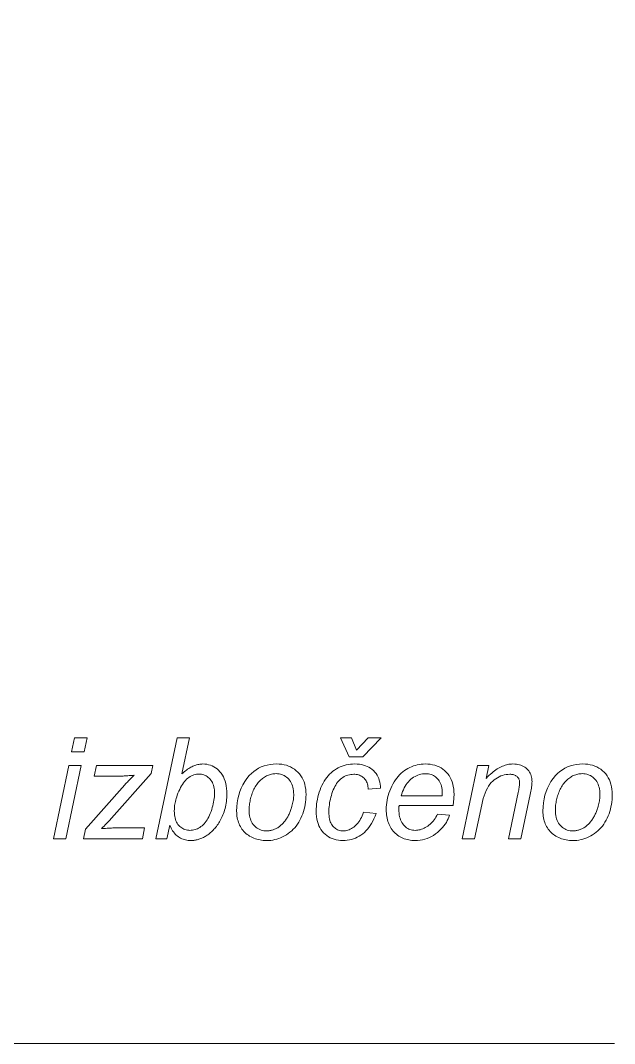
# Model space of a CAD drawing. Extents: x 0 to 420, y 0 to 594.
# Drawn here: x 227.9 to 245.53, y 208.1 to 238.45 of the extents above; entities that cross this region are included whole.
import ezdxf

# ---------------------------------------------------------------- set-up
doc = ezdxf.new("R2010")
doc.units = 0

msp = doc.modelspace()

# ---------------------------------------------------------------- linework, layer by layer
at = {"lineweight": 13}
msp.add_lwpolyline([(166.059, 270.062), (183.824, 208.099), (245.534, 208.099)], dxfattribs=at)
for points in [[(229.423, 216.75), (229.511, 217.169), (229.879, 217.169), (229.791, 216.75)], [(231.924, 214.169), (232.55, 217.169), (232.92, 217.169), (232.697, 216.097), (232.732, 216.128), (232.766, 216.158), (232.8, 216.185), (232.833, 216.211), (232.865, 216.235), (232.897, 216.257), (232.928, 216.277), (232.958, 216.295), (232.988, 216.311), (233.017, 216.325), (233.045, 216.338), (233.074, 216.349), (233.104, 216.359), (233.133, 216.368), (233.163, 216.375), (233.193, 216.381), (233.223, 216.386), (233.254, 216.389), (233.284, 216.391), (233.315, 216.392), (233.375, 216.389), (233.433, 216.383), (233.489, 216.371), (233.543, 216.355), (233.595, 216.335), (233.645, 216.31), (233.693, 216.28), (233.738, 216.246), (233.782, 216.208), (233.824, 216.164), (233.863, 216.117), (233.897, 216.065), (233.928, 216.01), (233.954, 215.95), (233.977, 215.886), (233.995, 215.817), (234.009, 215.745), (234.019, 215.669), (234.025, 215.588), (234.027, 215.503), (234.027, 215.446), (234.024, 215.39), (234.02, 215.335), (234.014, 215.281), (234.007, 215.227), (233.998, 215.175), (233.987, 215.124), (233.975, 215.073), (233.961, 215.024), (233.946, 214.976), (233.929, 214.928), (233.911, 214.883), (233.893, 214.839), (233.874, 214.796), (233.854, 214.755), (233.833, 214.716), (233.812, 214.678), (233.79, 214.642), (233.767, 214.607), (233.743, 214.573), (233.719, 214.542), (233.694, 214.511), (233.67, 214.482), (233.645, 214.454), (233.62, 214.427), (233.595, 214.402), (233.57, 214.378), (233.545, 214.355), (233.519, 214.334), (233.493, 214.314), (233.468, 214.295), (233.442, 214.277), (233.415, 214.26), (233.389, 214.244), (233.363, 214.229), (233.336, 214.215), (233.31, 214.202), (233.283, 214.189), (233.256, 214.178), (233.229, 214.168), (233.202, 214.159), (233.176, 214.151), (233.149, 214.144), (233.123, 214.137), (233.097, 214.132), (233.071, 214.128), (233.045, 214.124), (233.02, 214.122), (232.995, 214.121), (232.969, 214.12), (232.927, 214.121), (232.886, 214.125), (232.845, 214.13), (232.806, 214.138), (232.767, 214.149), (232.73, 214.161), (232.694, 214.176), (232.658, 214.193), (232.624, 214.212), (232.591, 214.234), (232.559, 214.258), (232.528, 214.284), (232.499, 214.313), (232.471, 214.344), (232.445, 214.377), (232.42, 214.413), (232.397, 214.451), (232.375, 214.492), (232.354, 214.535), (232.335, 214.581), (232.249, 214.169)], [(238.605, 217.169), (238.063, 216.606), (237.654, 216.606), (237.402, 217.169), (237.725, 217.169), (237.881, 216.805), (238.221, 217.169)], [(228.883, 214.169), (229.337, 216.343), (229.708, 216.343), (229.253, 214.169)], [(229.771, 214.169), (229.83, 214.456), (230.999, 215.772), (231.024, 215.799), (231.05, 215.828), (231.076, 215.856), (231.103, 215.885), (231.131, 215.913), (231.159, 215.942), (231.188, 215.971), (231.217, 216.001), (231.247, 216.03), (231.277, 216.06), (231.226, 216.055), (231.178, 216.051), (231.132, 216.047), (231.09, 216.043), (231.05, 216.04), (231.014, 216.038), (230.981, 216.036), (230.95, 216.035), (230.923, 216.034), (230.899, 216.034), (230.09, 216.034), (230.156, 216.343), (231.836, 216.343), (231.787, 216.109), (230.608, 214.785), (230.587, 214.762), (230.564, 214.737), (230.539, 214.71), (230.512, 214.682), (230.483, 214.652), (230.452, 214.62), (230.419, 214.587), (230.385, 214.551), (230.348, 214.515), (230.309, 214.476), (230.369, 214.48), (230.425, 214.483), (230.477, 214.486), (230.525, 214.488), (230.57, 214.49), (230.61, 214.492), (230.647, 214.493), (230.679, 214.494), (230.708, 214.494), (230.733, 214.495), (231.588, 214.495), (231.521, 214.169)], [(232.472, 215.061), (232.47, 214.992), (232.471, 214.938), (232.475, 214.886), (232.482, 214.837), (232.491, 214.791), (232.503, 214.747), (232.518, 214.706), (232.535, 214.667), (232.555, 214.632), (232.578, 214.599), (232.603, 214.568), (232.63, 214.541), (232.659, 214.516), (232.689, 214.494), (232.72, 214.475), (232.753, 214.459), (232.786, 214.446), (232.822, 214.436), (232.858, 214.429), (232.896, 214.424), (232.935, 214.423), (232.973, 214.424), (233.011, 214.428), (233.048, 214.435), (233.085, 214.445), (233.121, 214.457), (233.157, 214.472), (233.191, 214.49), (233.225, 214.51), (233.259, 214.533), (233.292, 214.559), (233.324, 214.588), (233.355, 214.62), (233.384, 214.654), (233.413, 214.692), (233.44, 214.733), (233.466, 214.777), (233.491, 214.824), (233.515, 214.874), (233.537, 214.928), (233.559, 214.984), (233.579, 215.041), (233.596, 215.097), (233.612, 215.153), (233.626, 215.207), (233.637, 215.261), (233.647, 215.314), (233.654, 215.366), (233.659, 215.417), (233.662, 215.467), (233.663, 215.516), (233.662, 215.569), (233.658, 215.621), (233.651, 215.669), (233.642, 215.715), (233.63, 215.759), (233.616, 215.801), (233.599, 215.84), (233.579, 215.876), (233.556, 215.91), (233.531, 215.941), (233.504, 215.97), (233.476, 215.996), (233.446, 216.019), (233.416, 216.038), (233.384, 216.055), (233.35, 216.069), (233.316, 216.079), (233.28, 216.087), (233.243, 216.091), (233.205, 216.093), (233.165, 216.091), (233.126, 216.087), (233.087, 216.079), (233.05, 216.068), (233.012, 216.054), (232.976, 216.037), (232.94, 216.017), (232.905, 215.994), (232.87, 215.968), (232.836, 215.938), (232.803, 215.906), (232.772, 215.87), (232.741, 215.831), (232.711, 215.788), (232.682, 215.742), (232.655, 215.693), (232.629, 215.64), (232.603, 215.584), (232.579, 215.525), (232.556, 215.463), (232.54, 215.415), (232.526, 215.37), (232.513, 215.326), (232.502, 215.283), (232.493, 215.243), (232.486, 215.203), (232.48, 215.165), (232.476, 215.129), (232.473, 215.095)], [(234.32, 214.994), (234.324, 215.119), (234.335, 215.24), (234.354, 215.356), (234.38, 215.468), (234.414, 215.576), (234.455, 215.679), (234.504, 215.778), (234.56, 215.872), (234.623, 215.962), (234.695, 216.048), (234.758, 216.113), (234.826, 216.172), (234.897, 216.223), (234.973, 216.268), (235.052, 216.306), (235.135, 216.337), (235.221, 216.361), (235.312, 216.378), (235.407, 216.388), (235.505, 216.392), (235.582, 216.389), (235.656, 216.382), (235.727, 216.37), (235.795, 216.352), (235.86, 216.33), (235.922, 216.303), (235.98, 216.271), (236.036, 216.234), (236.089, 216.193), (236.138, 216.146), (236.184, 216.095), (236.225, 216.041), (236.261, 215.983), (236.292, 215.922), (236.319, 215.858), (236.34, 215.789), (236.357, 215.718), (236.369, 215.643), (236.376, 215.565), (236.379, 215.483), (236.377, 215.409), (236.373, 215.335), (236.365, 215.263), (236.355, 215.192), (236.341, 215.122), (236.324, 215.052), (236.305, 214.984), (236.282, 214.917), (236.256, 214.851), (236.227, 214.786), (236.196, 214.723), (236.162, 214.663), (236.125, 214.606), (236.086, 214.552), (236.044, 214.502), (236, 214.454), (235.953, 214.409), (235.903, 214.367), (235.851, 214.328), (235.797, 214.292), (235.74, 214.259), (235.684, 214.23), (235.626, 214.204), (235.568, 214.182), (235.51, 214.163), (235.451, 214.148), (235.391, 214.136), (235.331, 214.127), (235.27, 214.122), (235.208, 214.12), (235.158, 214.121), (235.109, 214.124), (235.06, 214.13), (235.013, 214.137), (234.966, 214.147), (234.92, 214.159), (234.876, 214.173), (234.832, 214.19), (234.789, 214.208), (234.747, 214.229), (234.706, 214.251), (234.668, 214.276), (234.631, 214.302), (234.596, 214.33), (234.564, 214.36), (234.533, 214.391), (234.504, 214.425), (234.477, 214.46), (234.452, 214.497), (234.43, 214.536), (234.409, 214.576), (234.39, 214.617), (234.374, 214.66), (234.36, 214.704), (234.347, 214.749), (234.338, 214.796), (234.33, 214.844), (234.324, 214.892), (234.321, 214.943)], [(234.69, 215.031), (234.692, 214.971), (234.696, 214.914), (234.704, 214.86), (234.714, 214.809), (234.727, 214.761), (234.744, 214.716), (234.763, 214.674), (234.785, 214.635), (234.81, 214.598), (234.838, 214.565), (234.868, 214.535), (234.9, 214.508), (234.933, 214.484), (234.968, 214.464), (235.005, 214.446), (235.043, 214.432), (235.083, 214.421), (235.125, 214.413), (235.168, 214.408), (235.212, 214.407), (235.236, 214.407), (235.26, 214.409), (235.283, 214.411), (235.307, 214.414), (235.331, 214.419), (235.354, 214.424), (235.378, 214.43), (235.401, 214.437), (235.424, 214.446), (235.448, 214.455), (235.471, 214.465), (235.494, 214.476), (235.516, 214.488), (235.538, 214.501), (235.56, 214.515), (235.582, 214.53), (235.603, 214.547), (235.624, 214.564), (235.644, 214.582), (235.665, 214.601), (235.684, 214.621), (235.703, 214.641), (235.722, 214.662), (235.74, 214.684), (235.757, 214.706), (235.774, 214.729), (235.79, 214.752), (235.806, 214.776), (235.821, 214.8), (235.835, 214.825), (235.849, 214.85), (235.863, 214.876), (235.875, 214.902), (235.888, 214.929), (235.899, 214.956), (235.91, 214.983), (235.921, 215.011), (235.931, 215.039), (235.94, 215.067), (235.949, 215.096), (235.961, 215.137), (235.972, 215.177), (235.981, 215.216), (235.99, 215.256), (235.997, 215.295), (236.002, 215.333), (236.007, 215.372), (236.01, 215.41), (236.012, 215.448), (236.012, 215.485), (236.011, 215.543), (236.007, 215.598), (235.999, 215.65), (235.989, 215.7), (235.975, 215.747), (235.959, 215.791), (235.94, 215.833), (235.918, 215.872), (235.892, 215.909), (235.864, 215.942), (235.834, 215.973), (235.802, 216.001), (235.768, 216.025), (235.733, 216.047), (235.697, 216.064), (235.658, 216.079), (235.619, 216.09), (235.578, 216.099), (235.535, 216.104), (235.491, 216.105), (235.456, 216.104), (235.422, 216.102), (235.389, 216.098), (235.356, 216.092), (235.324, 216.084), (235.293, 216.075), (235.262, 216.065), (235.232, 216.052), (235.202, 216.038), (235.173, 216.022), (235.145, 216.005), (235.117, 215.986), (235.09, 215.966), (235.063, 215.944), (235.037, 215.92), (235.011, 215.895), (234.986, 215.869), (234.962, 215.841), (234.938, 215.811), (234.915, 215.78), (234.892, 215.747), (234.871, 215.714), (234.851, 215.679), (234.832, 215.644), (234.814, 215.607), (234.798, 215.569), (234.783, 215.531), (234.769, 215.491), (234.756, 215.45), (234.745, 215.408), (234.734, 215.366), (234.725, 215.325), (234.717, 215.285), (234.71, 215.246), (234.704, 215.208), (234.699, 215.171), (234.695, 215.134), (234.693, 215.099), (234.691, 215.064)], [(238.085, 214.961), (238.456, 214.922), (238.427, 214.843), (238.395, 214.768), (238.362, 214.697), (238.326, 214.63), (238.287, 214.568), (238.247, 214.509), (238.203, 214.455), (238.158, 214.405), (238.11, 214.359), (238.06, 214.318), (238.008, 214.28), (237.954, 214.247), (237.899, 214.217), (237.843, 214.191), (237.785, 214.17), (237.726, 214.152), (237.666, 214.138), (237.604, 214.128), (237.54, 214.122), (237.476, 214.12), (237.406, 214.122), (237.339, 214.129), (237.275, 214.141), (237.214, 214.157), (237.155, 214.177), (237.099, 214.203), (237.046, 214.232), (236.995, 214.267), (236.947, 214.306), (236.902, 214.349), (236.86, 214.397), (236.822, 214.448), (236.789, 214.503), (236.761, 214.562), (236.737, 214.624), (236.717, 214.69), (236.701, 214.759), (236.69, 214.833), (236.684, 214.909), (236.682, 214.99), (236.683, 215.061), (236.687, 215.132), (236.694, 215.202), (236.704, 215.273), (236.717, 215.343), (236.732, 215.413), (236.751, 215.482), (236.772, 215.552), (236.796, 215.621), (236.823, 215.69), (236.852, 215.757), (236.884, 215.821), (236.919, 215.881), (236.955, 215.938), (236.994, 215.992), (237.036, 216.043), (237.08, 216.09), (237.127, 216.134), (237.176, 216.175), (237.227, 216.213), (237.28, 216.247), (237.335, 216.277), (237.391, 216.304), (237.449, 216.327), (237.509, 216.347), (237.569, 216.363), (237.632, 216.376), (237.696, 216.384), (237.761, 216.39), (237.828, 216.392), (237.896, 216.39), (237.962, 216.384), (238.024, 216.374), (238.084, 216.36), (238.141, 216.342), (238.195, 216.321), (238.246, 216.295), (238.295, 216.265), (238.34, 216.232), (238.382, 216.194), (238.421, 216.153), (238.456, 216.11), (238.487, 216.064), (238.513, 216.016), (238.536, 215.965), (238.554, 215.911), (238.568, 215.855), (238.579, 215.796), (238.585, 215.735), (238.587, 215.671), (238.223, 215.647), (238.221, 215.687), (238.217, 215.726), (238.211, 215.763), (238.202, 215.798), (238.192, 215.831), (238.178, 215.862), (238.163, 215.892), (238.145, 215.92), (238.125, 215.946), (238.103, 215.97), (238.079, 215.992), (238.053, 216.012), (238.026, 216.03), (237.997, 216.045), (237.967, 216.058), (237.935, 216.068), (237.902, 216.076), (237.867, 216.082), (237.831, 216.086), (237.793, 216.087), (237.749, 216.085), (237.706, 216.081), (237.664, 216.074), (237.624, 216.064), (237.585, 216.051), (237.547, 216.036), (237.51, 216.018), (237.474, 215.996), (237.439, 215.972), (237.406, 215.946), (237.374, 215.916), (237.343, 215.883), (237.314, 215.848), (237.286, 215.809), (237.26, 215.768), (237.235, 215.723), (237.211, 215.676), (237.189, 215.626), (237.169, 215.573), (237.149, 215.517), (237.132, 215.46), (237.116, 215.403), (237.102, 215.346), (237.09, 215.29), (237.079, 215.235), (237.071, 215.18), (237.064, 215.125), (237.06, 215.071), (237.057, 215.017), (237.056, 214.963), (237.057, 214.909), (237.061, 214.857), (237.067, 214.809), (237.076, 214.763), (237.087, 214.72), (237.1, 214.679), (237.116, 214.642), (237.135, 214.607), (237.156, 214.575), (237.179, 214.546), (237.204, 214.519), (237.23, 214.496), (237.258, 214.475), (237.286, 214.457), (237.316, 214.441), (237.347, 214.429), (237.379, 214.419), (237.412, 214.412), (237.446, 214.408), (237.482, 214.407), (237.518, 214.408), (237.553, 214.412), (237.588, 214.419), (237.623, 214.429), (237.658, 214.441), (237.692, 214.456), (237.726, 214.474), (237.76, 214.494), (237.793, 214.518), (237.827, 214.544), (237.859, 214.573), (237.89, 214.604), (237.919, 214.639), (237.947, 214.676), (237.974, 214.717), (237.999, 214.76), (238.023, 214.806), (238.045, 214.855), (238.066, 214.907)], [(240.277, 214.908), (240.637, 214.871), (240.62, 214.818), (240.598, 214.765), (240.572, 214.713), (240.543, 214.661), (240.509, 214.61), (240.471, 214.559), (240.43, 214.509), (240.384, 214.459), (240.334, 214.41), (240.28, 214.362), (240.223, 214.316), (240.164, 214.275), (240.103, 214.238), (240.04, 214.207), (239.974, 214.181), (239.906, 214.159), (239.836, 214.142), (239.765, 214.13), (239.69, 214.123), (239.614, 214.12), (239.566, 214.121), (239.519, 214.125), (239.473, 214.13), (239.427, 214.138), (239.383, 214.148), (239.339, 214.16), (239.296, 214.175), (239.253, 214.192), (239.212, 214.21), (239.171, 214.232), (239.132, 214.255), (239.094, 214.28), (239.059, 214.308), (239.025, 214.337), (238.994, 214.369), (238.964, 214.402), (238.936, 214.437), (238.91, 214.475), (238.886, 214.514), (238.864, 214.556), (238.844, 214.599), (238.826, 214.644), (238.81, 214.689), (238.797, 214.736), (238.785, 214.784), (238.776, 214.833), (238.768, 214.883), (238.763, 214.935), (238.76, 214.987), (238.759, 215.041), (238.76, 215.112), (238.765, 215.183), (238.774, 215.253), (238.785, 215.322), (238.8, 215.392), (238.818, 215.461), (238.839, 215.529), (238.864, 215.597), (238.892, 215.665), (238.923, 215.732), (238.957, 215.797), (238.993, 215.859), (239.031, 215.917), (239.071, 215.972), (239.112, 216.023), (239.156, 216.071), (239.202, 216.116), (239.249, 216.157), (239.299, 216.195), (239.35, 216.229), (239.403, 216.26), (239.457, 216.288), (239.511, 216.312), (239.567, 216.333), (239.623, 216.351), (239.68, 216.366), (239.738, 216.377), (239.797, 216.385), (239.856, 216.39), (239.917, 216.392), (239.993, 216.389), (240.066, 216.382), (240.136, 216.37), (240.203, 216.353), (240.267, 216.331), (240.327, 216.305), (240.385, 216.273), (240.439, 216.237), (240.49, 216.196), (240.538, 216.15), (240.582, 216.1), (240.622, 216.047), (240.656, 215.989), (240.687, 215.929), (240.712, 215.865), (240.733, 215.797), (240.749, 215.726), (240.761, 215.651), (240.768, 215.573), (240.77, 215.491), (240.77, 215.459), (240.769, 215.427), (240.768, 215.395), (240.766, 215.362), (240.763, 215.33), (240.76, 215.297), (240.756, 215.264), (240.752, 215.231), (240.747, 215.197), (240.742, 215.164), (239.141, 215.164), (239.14, 215.151), (239.138, 215.139), (239.137, 215.127), (239.136, 215.115), (239.135, 215.103), (239.135, 215.092), (239.134, 215.081), (239.134, 215.07), (239.133, 215.06), (239.133, 215.049), (239.135, 214.99), (239.139, 214.933), (239.146, 214.879), (239.156, 214.828), (239.168, 214.78), (239.184, 214.735), (239.202, 214.693), (239.223, 214.654), (239.247, 214.617), (239.273, 214.584), (239.302, 214.553), (239.332, 214.526), (239.363, 214.502), (239.396, 214.481), (239.429, 214.463), (239.464, 214.449), (239.5, 214.437), (239.538, 214.429), (239.576, 214.425), (239.616, 214.423), (239.654, 214.424), (239.692, 214.428), (239.73, 214.434), (239.767, 214.443), (239.805, 214.454), (239.842, 214.468), (239.88, 214.484), (239.917, 214.503), (239.954, 214.524), (239.991, 214.548), (240.027, 214.574), (240.061, 214.602), (240.094, 214.633), (240.125, 214.665), (240.154, 214.7), (240.182, 214.737), (240.208, 214.777), (240.233, 214.818), (240.256, 214.862)], [(239.201, 215.446), (240.42, 215.446), (240.421, 215.457), (240.421, 215.468), (240.421, 215.478), (240.422, 215.487), (240.422, 215.495), (240.422, 215.503), (240.422, 215.51), (240.422, 215.517), (240.422, 215.523), (240.422, 215.528), (240.421, 215.582), (240.417, 215.634), (240.41, 215.683), (240.4, 215.73), (240.388, 215.774), (240.372, 215.815), (240.354, 215.854), (240.333, 215.89), (240.31, 215.924), (240.283, 215.955), (240.255, 215.983), (240.224, 216.008), (240.193, 216.03), (240.159, 216.05), (240.124, 216.066), (240.088, 216.079), (240.049, 216.09), (240.01, 216.097), (239.968, 216.102), (239.925, 216.103), (239.878, 216.101), (239.832, 216.097), (239.786, 216.088), (239.742, 216.077), (239.698, 216.062), (239.655, 216.044), (239.613, 216.023), (239.572, 215.998), (239.532, 215.97), (239.492, 215.939), (239.454, 215.905), (239.418, 215.867), (239.384, 215.826), (239.352, 215.782), (239.322, 215.734), (239.294, 215.683), (239.267, 215.629), (239.243, 215.571), (239.221, 215.51)], [(241.012, 214.169), (241.466, 216.343), (241.802, 216.343), (241.722, 215.964), (241.765, 216.007), (241.808, 216.048), (241.851, 216.087), (241.892, 216.123), (241.934, 216.157), (241.974, 216.188), (242.014, 216.217), (242.054, 216.244), (242.093, 216.268), (242.131, 216.289), (242.169, 216.309), (242.208, 216.326), (242.246, 216.341), (242.285, 216.355), (242.324, 216.366), (242.362, 216.375), (242.402, 216.382), (242.441, 216.388), (242.48, 216.391), (242.52, 216.392), (242.572, 216.39), (242.621, 216.386), (242.668, 216.379), (242.713, 216.369), (242.756, 216.356), (242.796, 216.34), (242.834, 216.321), (242.87, 216.3), (242.903, 216.276), (242.934, 216.248), (242.963, 216.219), (242.989, 216.187), (243.011, 216.154), (243.031, 216.118), (243.047, 216.081), (243.061, 216.042), (243.071, 216.001), (243.079, 215.958), (243.083, 215.913), (243.085, 215.866), (243.084, 215.84), (243.083, 215.812), (243.08, 215.781), (243.076, 215.747), (243.071, 215.71), (243.066, 215.671), (243.059, 215.628), (243.051, 215.583), (243.042, 215.536), (243.032, 215.485), (242.755, 214.169), (242.385, 214.169), (242.673, 215.546), (242.682, 215.586), (242.689, 215.623), (242.695, 215.657), (242.701, 215.69), (242.706, 215.721), (242.71, 215.75), (242.713, 215.776), (242.715, 215.801), (242.716, 215.823), (242.716, 215.843), (242.716, 215.864), (242.713, 215.885), (242.71, 215.905), (242.704, 215.923), (242.698, 215.941), (242.69, 215.959), (242.68, 215.975), (242.669, 215.991), (242.656, 216.005), (242.642, 216.019), (242.626, 216.032), (242.609, 216.043), (242.591, 216.054), (242.571, 216.062), (242.55, 216.07), (242.528, 216.076), (242.505, 216.081), (242.48, 216.084), (242.453, 216.086), (242.426, 216.087), (242.37, 216.085), (242.315, 216.079), (242.261, 216.068), (242.208, 216.054), (242.157, 216.036), (242.107, 216.013), (242.058, 215.986), (242.011, 215.956), (241.964, 215.921), (241.919, 215.882), (241.876, 215.838), (241.835, 215.789), (241.797, 215.733), (241.761, 215.672), (241.727, 215.604), (241.695, 215.531), (241.666, 215.452), (241.639, 215.367), (241.615, 215.277), (241.593, 215.18), (241.382, 214.169)], [(243.408, 214.994), (243.412, 215.119), (243.423, 215.24), (243.442, 215.356), (243.468, 215.468), (243.502, 215.576), (243.543, 215.679), (243.592, 215.778), (243.648, 215.872), (243.711, 215.962), (243.783, 216.048), (243.846, 216.113), (243.914, 216.172), (243.985, 216.223), (244.061, 216.268), (244.14, 216.306), (244.223, 216.337), (244.309, 216.361), (244.4, 216.378), (244.495, 216.388), (244.593, 216.392), (244.67, 216.389), (244.744, 216.382), (244.815, 216.37), (244.883, 216.352), (244.948, 216.33), (245.01, 216.303), (245.068, 216.271), (245.124, 216.234), (245.177, 216.193), (245.226, 216.146), (245.272, 216.095), (245.313, 216.041), (245.349, 215.983), (245.38, 215.922), (245.407, 215.858), (245.428, 215.789), (245.445, 215.718), (245.457, 215.643), (245.464, 215.565), (245.467, 215.483), (245.465, 215.409), (245.461, 215.335), (245.453, 215.263), (245.443, 215.192), (245.429, 215.122), (245.412, 215.052), (245.393, 214.984), (245.37, 214.917), (245.344, 214.851), (245.315, 214.786), (245.284, 214.723), (245.25, 214.663), (245.213, 214.606), (245.174, 214.552), (245.132, 214.502), (245.088, 214.454), (245.041, 214.409), (244.991, 214.367), (244.939, 214.328), (244.885, 214.292), (244.828, 214.259), (244.772, 214.23), (244.714, 214.204), (244.656, 214.182), (244.598, 214.163), (244.539, 214.148), (244.479, 214.136), (244.419, 214.127), (244.358, 214.122), (244.296, 214.12), (244.246, 214.121), (244.197, 214.124), (244.148, 214.13), (244.101, 214.137), (244.054, 214.147), (244.008, 214.159), (243.964, 214.173), (243.92, 214.19), (243.877, 214.208), (243.835, 214.229), (243.794, 214.251), (243.756, 214.276), (243.719, 214.302), (243.684, 214.33), (243.652, 214.36), (243.621, 214.391), (243.592, 214.425), (243.565, 214.46), (243.54, 214.497), (243.518, 214.536), (243.497, 214.576), (243.478, 214.617), (243.462, 214.66), (243.448, 214.704), (243.435, 214.749), (243.426, 214.796), (243.418, 214.844), (243.412, 214.892), (243.409, 214.943)], [(243.778, 215.031), (243.78, 214.971), (243.784, 214.914), (243.792, 214.86), (243.802, 214.809), (243.815, 214.761), (243.832, 214.716), (243.851, 214.674), (243.873, 214.635), (243.898, 214.598), (243.926, 214.565), (243.956, 214.535), (243.988, 214.508), (244.021, 214.484), (244.056, 214.464), (244.093, 214.446), (244.131, 214.432), (244.171, 214.421), (244.213, 214.413), (244.256, 214.408), (244.3, 214.407), (244.324, 214.407), (244.348, 214.409), (244.371, 214.411), (244.395, 214.414), (244.419, 214.419), (244.442, 214.424), (244.465, 214.43), (244.489, 214.437), (244.512, 214.446), (244.536, 214.455), (244.559, 214.465), (244.582, 214.476), (244.604, 214.488), (244.626, 214.501), (244.648, 214.515), (244.67, 214.53), (244.691, 214.547), (244.712, 214.564), (244.732, 214.582), (244.753, 214.601), (244.772, 214.621), (244.791, 214.641), (244.81, 214.662), (244.828, 214.684), (244.845, 214.706), (244.862, 214.729), (244.878, 214.752), (244.894, 214.776), (244.909, 214.8), (244.923, 214.825), (244.937, 214.85), (244.951, 214.876), (244.963, 214.902), (244.976, 214.929), (244.987, 214.956), (244.998, 214.983), (245.009, 215.011), (245.019, 215.039), (245.028, 215.067), (245.037, 215.096), (245.049, 215.137), (245.06, 215.177), (245.069, 215.216), (245.078, 215.256), (245.085, 215.295), (245.09, 215.333), (245.095, 215.372), (245.098, 215.41), (245.1, 215.448), (245.1, 215.485), (245.099, 215.543), (245.095, 215.598), (245.087, 215.65), (245.077, 215.7), (245.063, 215.747), (245.047, 215.791), (245.028, 215.833), (245.006, 215.872), (244.98, 215.909), (244.952, 215.942), (244.922, 215.973), (244.89, 216.001), (244.856, 216.025), (244.821, 216.047), (244.785, 216.064), (244.746, 216.079), (244.707, 216.09), (244.666, 216.099), (244.623, 216.104), (244.579, 216.105), (244.544, 216.104), (244.51, 216.102), (244.477, 216.098), (244.444, 216.092), (244.412, 216.084), (244.381, 216.075), (244.35, 216.065), (244.32, 216.052), (244.29, 216.038), (244.261, 216.022), (244.233, 216.005), (244.205, 215.986), (244.178, 215.966), (244.151, 215.944), (244.125, 215.92), (244.099, 215.895), (244.074, 215.869), (244.05, 215.841), (244.026, 215.811), (244.003, 215.78), (243.98, 215.747), (243.959, 215.714), (243.939, 215.679), (243.92, 215.644), (243.902, 215.607), (243.886, 215.569), (243.871, 215.531), (243.857, 215.491), (243.844, 215.45), (243.833, 215.408), (243.822, 215.366), (243.813, 215.325), (243.805, 215.285), (243.798, 215.246), (243.792, 215.208), (243.787, 215.171), (243.783, 215.134), (243.781, 215.099), (243.779, 215.064)]]:
    msp.add_lwpolyline(points, close=True, dxfattribs=at)

doc.saveas('drawing.dxf')
